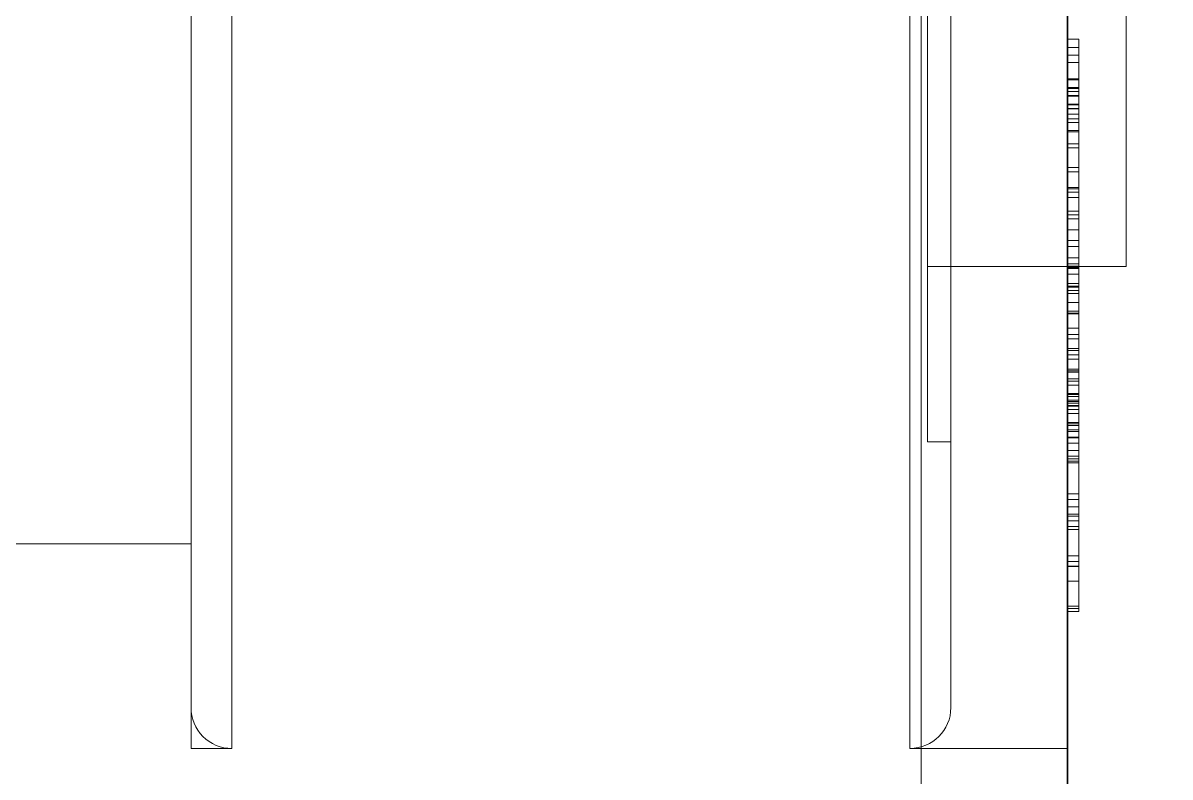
# Model space of a CAD drawing. Header units: millimetres. Extents: x -50460 to 50460, y -35640 to 35640.
# Drawn here: x -33277.12 to -33257.49, y 21252.95 to 21265.86 of the extents above; entities that cross this region are included whole.
import ezdxf

# ---------------------------------------------------------------- set-up
doc = ezdxf.new("R2010")
doc.units = ezdxf.units.MM
doc.set_wipeout_variables(frame=1)
for name, color, linetype, lineweight in [('尺寸线层', 4, 'Continuous', 18), ('粗实线层', 7, 'Continuous', 15), ('粗实线层_1', 7, 'Continuous', 15)]:
    doc.layers.add(name, color=color, linetype=linetype, lineweight=lineweight)

# ---------------------------------------------------------------- blocks, each defined once
blk = doc.blocks.new('*X939')
at = {"layer": '粗实线层'}
for p, q in [((-16, -62.5), (-16, -42.5)), ((-16, -66), (-16, -42.5)), ((-15.3, -42.5), (-15.3, -66)), ((-3.7, -66), (-3.7, -42.5)), ((-3.51, -42.5), (-3.51, -85)), ((-3.51, -85), (-3.51, -42.5)), ((-3.4, -60.75), (-3.4, -42.5)), ((-3, -42.5), (-3, -65.3)), ((-1.01, -42.5), (-1.01, -82.5)), ((0, -57.75), (0, -42.5)), ((-1, -53.858), (-1, -53.309)), ((-0.81, -53.858), (-1.01, -53.858)), ((-1, -63.653), (-1, -53.858)), ((-0.81, -54.004), (-0.81, -53.858)), ((-0.81, -54.004), (-1.01, -54.004)), ((-0.81, -54.133), (-1.01, -54.133)), ((-0.81, -54.133), (-0.81, -54.004)), ((-0.81, -54.258), (-0.81, -54.133)), ((-0.81, -54.258), (-1.01, -54.258)), ((-0.81, -54.264), (-0.81, -54.258)), ((-0.81, -54.271), (-0.81, -54.264)), ((-0.81, -54.278), (-0.81, -54.271)), ((-0.81, -54.285), (-0.81, -54.278)), ((-0.81, -54.294), (-0.81, -54.285)), ((-0.81, -54.302), (-0.81, -54.294)), ((-0.81, -54.312), (-0.81, -54.302)), ((-0.81, -54.322), (-0.81, -54.312)), ((-0.81, -54.333), (-0.81, -54.322)), ((-0.81, -54.344), (-0.81, -54.333)), ((-0.81, -54.355), (-0.81, -54.344)), ((-0.81, -54.367), (-0.81, -54.355)), ((-0.81, -54.541), (-1.01, -54.541)), ((-1.01, -54.541), (-1.01, -54.554)), ((-0.81, -54.554), (-1.01, -54.554)), ((-1.01, -54.554), (-1.01, -54.556)), ((-1.01, -54.556), (-1.01, -54.559)), ((-0.81, -54.38), (-0.81, -54.367)), ((-0.81, -54.393), (-0.81, -54.38)), ((-0.81, -54.406), (-0.81, -54.393)), ((-0.81, -54.42), (-0.81, -54.406)), ((-0.81, -54.434), (-0.81, -54.42)), ((-0.81, -54.448), (-0.81, -54.434)), ((-0.81, -54.462), (-0.81, -54.448)), ((-0.81, -54.477), (-0.81, -54.462)), ((-0.81, -54.492), (-0.81, -54.477)), ((-0.81, -54.507), (-0.81, -54.492)), ((-0.81, -54.522), (-0.81, -54.507)), ((-0.81, -54.537), (-0.81, -54.522)), ((-0.81, -54.553), (-0.81, -54.537)), ((-0.81, -54.568), (-0.81, -54.553)), ((-1.01, -54.559), (-1.01, -54.561)), ((-1.01, -54.561), (-1.01, -54.564)), ((-1.01, -54.564), (-1.01, -54.567)), ((-1.01, -54.567), (-1.01, -54.571)), ((-1.01, -54.571), (-1.01, -54.574)), ((-1.01, -54.574), (-1.01, -54.578)), ((-1.01, -54.578), (-1.01, -54.582)), ((-1.01, -54.582), (-1.01, -54.587)), ((-1.01, -54.587), (-1.01, -54.592)), ((-1.01, -54.592), (-1.01, -54.597)), ((-1.01, -54.597), (-1.01, -54.602)), ((-1.01, -54.602), (-1.01, -54.608)), ((-1.01, -54.608), (-1.01, -54.614)), ((-1.01, -54.614), (-1.01, -54.62)), ((-1.01, -54.62), (-1.01, -54.626)), ((-1.01, -54.626), (-1.01, -54.632)), ((-1.01, -54.632), (-1.01, -54.638)), ((-1.01, -54.638), (-1.01, -54.644)), ((-1.01, -54.644), (-1.01, -54.65)), ((-1.01, -54.65), (-1.01, -54.656)), ((-1.01, -54.656), (-1.01, -54.662)), ((-1.01, -54.662), (-1.01, -54.668)), ((-1.01, -54.668), (-1.01, -54.674)), ((-1.01, -54.674), (-1.01, -54.68)), ((-1.01, -54.68), (-1.01, -54.686)), ((-0.81, -54.686), (-1.01, -54.686)), ((-1.01, -54.686), (-1.01, -54.987)), ((-0.81, -54.698), (-1.01, -54.698)), ((-0.81, -54.705), (-1.01, -54.705)), ((-0.81, -54.584), (-0.81, -54.568)), ((-0.81, -54.599), (-0.81, -54.584)), ((-0.81, -54.615), (-0.81, -54.599)), ((-0.81, -54.63), (-0.81, -54.615)), ((-0.81, -54.645), (-0.81, -54.63)), ((-0.81, -54.66), (-0.81, -54.645)), ((-0.81, -54.675), (-0.81, -54.66)), ((-0.81, -54.69), (-0.81, -54.675)), ((-0.81, -54.705), (-0.81, -54.69)), ((-0.81, -55.223), (-0.81, -54.705)), ((-0.81, -54.758), (-1.01, -54.758)), ((-0.81, -54.822), (-1.01, -54.822)), ((-0.81, -54.838), (-1.01, -54.838)), ((-0.81, -54.758), (-0.81, -54.758)), ((-0.81, -54.822), (-0.81, -54.822)), ((-0.81, -54.971), (-1.01, -54.971)), ((-0.81, -54.987), (-1.01, -54.987)), ((-1.01, -54.987), (-1.01, -54.991)), ((-1.01, -54.991), (-1.01, -54.996)), ((-1.01, -54.996), (-1.01, -55.001)), ((-1.01, -55.001), (-1.01, -55.005)), ((-1.01, -55.005), (-1.01, -55.01)), ((-1.01, -55.01), (-1.01, -55.014)), ((-1.01, -55.014), (-1.01, -55.018)), ((-1.01, -55.018), (-1.01, -55.022)), ((-1.01, -55.022), (-1.01, -55.026)), ((-1.01, -55.026), (-1.01, -55.029)), ((-1.01, -55.029), (-1.01, -55.032)), ((-1.01, -55.032), (-1.01, -55.036)), ((-1.01, -55.036), (-1.01, -55.038)), ((-1.01, -55.038), (-1.01, -55.041)), ((-1.01, -55.041), (-1.01, -55.043)), ((-1.01, -55.043), (-1.01, -55.046)), ((-1.01, -55.046), (-1.01, -55.048)), ((-0.81, -55.048), (-1.01, -55.048)), ((-1.01, -55.048), (-1.01, -55.05)), ((-1.01, -55.05), (-1.01, -55.051)), ((-1.01, -55.051), (-1.01, -55.053)), ((-1.01, -55.053), (-1.01, -55.054)), ((-1.01, -55.054), (-1.01, -55.054)), ((-1.01, -55.054), (-1.01, -55.055)), ((-1.01, -55.055), (-1.01, -55.055)), ((-0.993, -55.055), (-1.01, -55.055)), ((-0.81, -55.144), (-1.01, -55.144)), ((-0.977, -55.055), (-0.993, -55.055)), ((-0.96, -55.055), (-0.977, -55.055)), ((-0.943, -55.055), (-0.96, -55.055)), ((-0.927, -55.055), (-0.943, -55.055)), ((-0.91, -55.055), (-0.927, -55.055)), ((-0.893, -55.055), (-0.91, -55.055)), ((-0.877, -55.055), (-0.893, -55.055)), ((-0.86, -55.055), (-0.877, -55.055)), ((-0.843, -55.055), (-0.86, -55.055)), ((-0.827, -55.055), (-0.843, -55.055)), ((-0.81, -55.055), (-0.827, -55.055)), ((-0.81, -54.971), (-0.81, -54.971)), ((-0.81, -55.048), (-0.81, -55.048)), ((-0.81, -55.223), (-1.01, -55.223)), ((-0.81, -55.285), (-1.01, -55.285)), ((-0.81, -55.237), (-0.81, -55.223)), ((-0.81, -55.252), (-0.81, -55.237)), ((-0.81, -55.266), (-0.81, -55.252)), ((-0.81, -55.28), (-0.81, -55.266)), ((-0.81, -55.294), (-0.81, -55.28)), ((-0.81, -55.285), (-0.81, -55.285)), ((-0.81, -56.055), (-0.81, -55.285)), ((-0.81, -55.307), (-0.81, -55.294)), ((-0.81, -55.319), (-0.81, -55.307)), ((-0.81, -55.331), (-0.81, -55.319)), ((-0.81, -55.343), (-0.81, -55.331)), ((-0.81, -55.421), (-1.01, -55.421)), ((-0.993, -55.445), (-1.01, -55.445)), ((-0.977, -55.445), (-0.993, -55.445)), ((-0.96, -55.445), (-0.977, -55.445)), ((-0.943, -55.445), (-0.96, -55.445)), ((-0.927, -55.445), (-0.943, -55.445)), ((-0.91, -55.445), (-0.927, -55.445)), ((-0.893, -55.445), (-0.91, -55.445)), ((-0.877, -55.445), (-0.893, -55.445)), ((-0.86, -55.445), (-0.877, -55.445)), ((-0.843, -55.445), (-0.86, -55.445)), ((-0.827, -55.445), (-0.843, -55.445)), ((-0.81, -55.445), (-0.827, -55.445)), ((-0.81, -55.354), (-0.81, -55.343)), ((-0.81, -55.364), (-0.81, -55.354)), ((-0.81, -55.374), (-0.81, -55.364)), ((-0.81, -55.383), (-0.81, -55.374)), ((-0.81, -55.392), (-0.81, -55.383)), ((-0.81, -55.4), (-0.81, -55.392)), ((-0.81, -55.407), (-0.81, -55.4)), ((-0.81, -55.414), (-0.81, -55.407)), ((-0.81, -55.42), (-0.81, -55.414)), ((-0.81, -55.426), (-0.81, -55.42)), ((-0.81, -55.431), (-0.81, -55.426)), ((-0.81, -55.435), (-0.81, -55.431)), ((-0.81, -55.438), (-0.81, -55.435)), ((-0.81, -55.441), (-0.81, -55.438)), ((-0.81, -55.443), (-0.81, -55.441)), ((-0.81, -55.444), (-0.81, -55.443)), ((-0.81, -55.445), (-0.81, -55.444)), ((-0.81, -55.652), (-1.01, -55.652)), ((-0.81, -55.718), (-1.01, -55.718)), ((-0.81, -55.718), (-0.81, -55.718)), ((-0.81, -56.4), (-0.81, -55.718)), ((-0.81, -56.055), (-1.01, -56.055)), ((-0.81, -56.422), (-0.81, -56.055)), ((-0.81, -56.134), (-1.01, -56.134)), ((-0.81, -56.4), (-1.01, -56.4)), ((-0.81, -56.422), (-1.01, -56.422)), ((-0.81, -56.478), (-1.01, -56.478)), ((-0.81, -56.4), (-0.81, -56.4)), ((-0.81, -56.807), (-0.81, -56.4)), ((-0.81, -56.572), (-1.01, -56.572)), ((-0.81, -56.572), (-0.81, -56.572)), ((-0.81, -57.409), (-0.81, -56.572)), ((-0.81, -56.807), (-1.01, -56.807)), ((-0.993, -56.867), (-1.01, -56.867)), ((-0.977, -56.867), (-0.993, -56.867)), ((-0.96, -56.867), (-0.977, -56.867)), ((-0.943, -56.867), (-0.96, -56.867)), ((-0.927, -56.867), (-0.943, -56.867)), ((-0.91, -56.867), (-0.927, -56.867)), ((-0.893, -56.867), (-0.91, -56.867)), ((-0.877, -56.867), (-0.893, -56.867)), ((-0.86, -56.867), (-0.877, -56.867)), ((-0.843, -56.867), (-0.86, -56.867)), ((-0.827, -56.867), (-0.843, -56.867)), ((-0.81, -56.867), (-0.827, -56.867)), ((-0.81, -56.812), (-0.81, -56.807)), ((-0.81, -56.817), (-0.81, -56.812)), ((-0.81, -56.821), (-0.81, -56.817)), ((-0.81, -56.826), (-0.81, -56.821)), ((-0.81, -56.83), (-0.81, -56.826)), ((-0.81, -56.835), (-0.81, -56.83)), ((-0.81, -56.839), (-0.81, -56.835)), ((-0.81, -56.844), (-0.81, -56.839)), ((-0.81, -56.848), (-0.81, -56.844)), ((-0.81, -56.853), (-0.81, -56.848)), ((-0.81, -56.857), (-0.81, -56.853)), ((-0.81, -56.861), (-0.81, -56.857)), ((-0.81, -56.864), (-0.81, -56.861)), ((-0.81, -56.867), (-0.81, -56.864)), ((-0.81, -56.934), (-1.01, -56.934)), ((-0.81, -57.124), (-1.01, -57.124)), ((-0.81, -57.124), (-0.81, -57.124)), ((-0.81, -57.308), (-0.81, -57.124)), ((-0.81, -57.308), (-1.01, -57.308)), ((-0.81, -57.409), (-1.01, -57.409)), ((-0.81, -57.308), (-0.81, -57.308)), ((-0.81, -57.605), (-0.81, -57.308)), ((-0.81, -57.77), (-0.81, -57.409)), ((-0.81, -57.605), (-1.01, -57.605)), ((-0.81, -57.605), (-0.81, -57.605)), ((-0.81, -57.784), (-0.81, -57.605)), ((-3.4, -57.75), (-0.81, -57.75)), ((-0.81, -57.708), (-1.01, -57.708)), ((-0.81, -57.748), (-1.01, -57.748)), ((-0.81, -57.77), (-1.01, -57.77)), ((-0.81, -57.784), (-1.01, -57.784)), ((-0.81, -57.884), (-1.01, -57.884)), ((-0.81, -57.748), (-0.81, -57.748)), ((-0.81, -57.75), (0, -57.75)), ((-0.81, -58.368), (-0.81, -57.784)), ((-0.81, -57.884), (-0.81, -57.884)), ((-0.81, -58.045), (-1.01, -58.045)), ((-0.81, -58.09), (-1.01, -58.09)), ((-0.993, -58.105), (-1.01, -58.105)), ((-0.81, -58.164), (-1.01, -58.164)), ((-0.81, -58.214), (-1.01, -58.214)), ((-0.977, -58.105), (-0.993, -58.105)), ((-0.96, -58.105), (-0.977, -58.105)), ((-0.943, -58.105), (-0.96, -58.105)), ((-0.927, -58.105), (-0.943, -58.105)), ((-0.91, -58.105), (-0.927, -58.105)), ((-0.893, -58.105), (-0.91, -58.105)), ((-0.877, -58.105), (-0.893, -58.105)), ((-0.86, -58.105), (-0.877, -58.105)), ((-0.843, -58.105), (-0.86, -58.105)), ((-0.827, -58.105), (-0.843, -58.105)), ((-0.81, -58.105), (-0.827, -58.105)), ((-0.81, -58.09), (-0.81, -58.09)), ((-0.81, -58.214), (-0.81, -58.214)), ((-0.81, -58.914), (-0.81, -58.214)), ((-0.81, -58.368), (-1.01, -58.368)), ((-0.81, -58.381), (-0.81, -58.368)), ((-0.81, -58.395), (-0.81, -58.381)), ((-0.81, -58.408), (-0.81, -58.395)), ((-0.81, -58.42), (-0.81, -58.408)), ((-0.81, -58.433), (-0.81, -58.42)), ((-0.81, -58.444), (-0.81, -58.433)), ((-0.81, -58.456), (-0.81, -58.444)), ((-0.81, -58.466), (-0.81, -58.456)), ((-0.81, -58.476), (-0.81, -58.466)), ((-0.81, -58.486), (-0.81, -58.476)), ((-0.81, -58.513), (-1.01, -58.513)), ((-0.993, -58.551), (-1.01, -58.551)), ((-0.81, -58.561), (-1.01, -58.561)), ((-0.977, -58.551), (-0.993, -58.551)), ((-0.96, -58.551), (-0.977, -58.551)), ((-0.943, -58.551), (-0.96, -58.551)), ((-0.927, -58.551), (-0.943, -58.551)), ((-0.91, -58.551), (-0.927, -58.551)), ((-0.893, -58.551), (-0.91, -58.551)), ((-0.877, -58.551), (-0.893, -58.551)), ((-0.86, -58.551), (-0.877, -58.551)), ((-0.843, -58.551), (-0.86, -58.551)), ((-0.827, -58.551), (-0.843, -58.551)), ((-0.81, -58.551), (-0.827, -58.551)), ((-0.81, -58.495), (-0.81, -58.486)), ((-0.81, -58.503), (-0.81, -58.495)), ((-0.81, -58.51), (-0.81, -58.503)), ((-0.81, -58.517), (-0.81, -58.51)), ((-0.81, -58.523), (-0.81, -58.517)), ((-0.81, -58.529), (-0.81, -58.523)), ((-0.81, -58.534), (-0.81, -58.529)), ((-0.81, -58.538), (-0.81, -58.534)), ((-0.81, -58.542), (-0.81, -58.538)), ((-0.81, -58.545), (-0.81, -58.542)), ((-0.81, -58.548), (-0.81, -58.545)), ((-0.81, -58.55), (-0.81, -58.548)), ((-0.81, -58.551), (-0.81, -58.55)), ((-0.81, -58.551), (-0.81, -58.551)), ((-0.81, -58.809), (-1.01, -58.809)), ((-0.81, -58.809), (-0.81, -58.809)), ((-0.81, -59.782), (-0.81, -58.809)), ((-0.81, -58.914), (-1.01, -58.914)), ((-0.81, -58.992), (-1.01, -58.992)), ((-0.81, -59.262), (-0.81, -58.914)), ((-0.81, -59.187), (-0.81, -58.992)), ((-0.81, -59.156), (-1.01, -59.156)), ((-0.81, -59.187), (-1.01, -59.187)), ((-0.81, -59.262), (-1.01, -59.262)), ((-0.81, -59.535), (-0.81, -59.187)), ((-0.81, -59.262), (-0.81, -59.262)), ((-0.81, -59.34), (-1.01, -59.34)), ((-0.993, -59.509), (-1.01, -59.509)), ((-0.81, -59.535), (-1.01, -59.535)), ((-0.81, -59.56), (-1.01, -59.56)), ((-0.977, -59.509), (-0.993, -59.509)), ((-0.96, -59.509), (-0.977, -59.509)), ((-0.943, -59.509), (-0.96, -59.509)), ((-0.927, -59.509), (-0.943, -59.509)), ((-0.91, -59.509), (-0.927, -59.509)), ((-0.893, -59.509), (-0.91, -59.509)), ((-0.877, -59.509), (-0.893, -59.509)), ((-0.86, -59.509), (-0.877, -59.509)), ((-0.843, -59.509), (-0.86, -59.509)), ((-0.827, -59.509), (-0.843, -59.509)), ((-0.81, -59.509), (-0.827, -59.509)), ((-0.81, -59.538), (-0.81, -59.535)), ((-0.81, -59.542), (-0.81, -59.538)), ((-0.81, -59.547), (-0.81, -59.542)), ((-0.81, -59.551), (-0.81, -59.547)), ((-0.81, -59.556), (-0.81, -59.551)), ((-0.81, -59.56), (-0.81, -59.556)), ((-0.81, -59.56), (-0.81, -59.56)), ((-0.81, -59.712), (-0.81, -59.56)), ((-0.81, -59.674), (-1.01, -59.674)), ((-0.81, -59.712), (-1.01, -59.712)), ((-0.81, -59.782), (-1.01, -59.782)), ((-0.81, -59.712), (-0.81, -59.712)), ((-0.81, -59.722), (-0.81, -59.712)), ((-0.81, -59.732), (-0.81, -59.722)), ((-0.81, -59.743), (-0.81, -59.732)), ((-0.81, -59.753), (-0.81, -59.743)), ((-0.81, -59.765), (-0.81, -59.753)), ((-0.81, -59.777), (-0.81, -59.765)), ((-0.81, -59.789), (-0.81, -59.777)), ((-0.81, -60.129), (-0.81, -59.782)), ((-0.81, -59.802), (-0.81, -59.789)), ((-0.81, -59.815), (-0.81, -59.802)), ((-0.81, -59.829), (-0.81, -59.815)), ((-0.81, -59.843), (-0.81, -59.829)), ((-0.81, -59.857), (-0.81, -59.843)), ((-1.01, -59.924), (-1.01, -59.925)), ((-0.993, -59.924), (-1.01, -59.924)), ((-1.01, -59.925), (-1.01, -59.927)), ((-1.01, -59.927), (-1.01, -59.93)), ((-1.01, -59.93), (-1.01, -59.934)), ((-1.01, -59.934), (-1.01, -59.939)), ((-1.01, -59.939), (-1.01, -59.944)), ((-0.81, -59.944), (-1.01, -59.944)), ((-1.01, -59.944), (-1.01, -60.064)), ((-0.81, -59.975), (-1.01, -59.975)), ((-0.993, -60.04), (-1.01, -60.04)), ((-0.977, -59.924), (-0.993, -59.924)), ((-0.977, -60.04), (-0.993, -60.04)), ((-0.96, -59.924), (-0.977, -59.924)), ((-0.96, -60.04), (-0.977, -60.04)), ((-0.943, -59.924), (-0.96, -59.924)), ((-0.943, -60.04), (-0.96, -60.04)), ((-0.927, -59.924), (-0.943, -59.924)), ((-0.927, -60.04), (-0.943, -60.04)), ((-0.91, -59.924), (-0.927, -59.924)), ((-0.91, -60.04), (-0.927, -60.04)), ((-0.893, -59.924), (-0.91, -59.924)), ((-0.893, -60.04), (-0.91, -60.04)), ((-0.877, -59.924), (-0.893, -59.924)), ((-0.877, -60.04), (-0.893, -60.04)), ((-0.86, -59.924), (-0.877, -59.924)), ((-0.86, -60.04), (-0.877, -60.04)), ((-0.843, -59.924), (-0.86, -59.924)), ((-0.843, -60.04), (-0.86, -60.04)), ((-0.827, -59.924), (-0.843, -59.924)), ((-0.827, -60.04), (-0.843, -60.04)), ((-0.81, -59.924), (-0.827, -59.924)), ((-0.81, -60.04), (-0.827, -60.04)), ((-0.81, -59.872), (-0.81, -59.857)), ((-0.81, -59.887), (-0.81, -59.872)), ((-0.81, -59.902), (-0.81, -59.887)), ((-0.81, -59.918), (-0.81, -59.902)), ((-0.81, -59.935), (-0.81, -59.918)), ((-0.81, -59.952), (-0.81, -59.935)), ((-0.81, -59.969), (-0.81, -59.952)), ((-0.81, -59.987), (-0.81, -59.969)), ((-0.81, -59.975), (-0.81, -59.975)), ((-0.81, -60.004), (-0.81, -59.987)), ((-0.81, -60.022), (-0.81, -60.004)), ((-0.81, -60.04), (-0.81, -60.022)), ((-0.81, -60.041), (-0.81, -60.04)), ((-0.81, -60.044), (-0.81, -60.041)), ((-0.81, -60.048), (-0.81, -60.044)), ((-0.81, -60.053), (-0.81, -60.048)), ((-0.81, -60.064), (-1.01, -60.064)), ((-1.01, -60.064), (-1.01, -60.067)), ((-1.01, -60.067), (-1.01, -60.071)), ((-1.01, -60.071), (-1.01, -60.074)), ((-1.01, -60.074), (-1.01, -60.078)), ((-1.01, -60.078), (-1.01, -60.082)), ((-1.01, -60.082), (-1.01, -60.086)), ((-1.01, -60.086), (-1.01, -60.091)), ((-1.01, -60.091), (-1.01, -60.095)), ((-0.81, -60.093), (-1.01, -60.093)), ((-1.01, -60.095), (-1.01, -60.1)), ((-1.01, -60.1), (-1.01, -60.105)), ((-1.01, -60.105), (-1.01, -60.111)), ((-1.01, -60.111), (-1.01, -60.116)), ((-1.01, -60.116), (-1.01, -60.122)), ((-1.01, -60.122), (-1.01, -60.128)), ((-1.01, -60.128), (-1.01, -60.134)), ((-0.81, -60.129), (-1.01, -60.129)), ((-1.01, -60.134), (-1.01, -60.14)), ((-0.81, -60.139), (-1.01, -60.139)), ((-1.01, -60.14), (-1.01, -60.146)), ((-1.01, -60.146), (-1.01, -60.151)), ((-1.01, -60.151), (-1.01, -60.157)), ((-1.01, -60.157), (-1.01, -60.163)), ((-1.01, -60.163), (-1.01, -60.169)), ((-1.01, -60.169), (-1.01, -60.174)), ((-1.01, -60.174), (-1.01, -60.18)), ((-1.01, -60.18), (-1.01, -60.185)), ((-1.01, -60.185), (-1.01, -60.19)), ((-1.01, -60.19), (-1.01, -60.196)), ((-1.01, -60.196), (-1.01, -60.201)), ((-0.81, -60.201), (-1.01, -60.201)), ((-1.01, -60.201), (-1.01, -60.423)), ((-0.81, -60.059), (-0.81, -60.053)), ((-0.81, -60.066), (-0.81, -60.059)), ((-0.81, -60.073), (-0.81, -60.066)), ((-0.81, -60.081), (-0.81, -60.073)), ((-0.81, -60.09), (-0.81, -60.081)), ((-0.81, -60.099), (-0.81, -60.09)), ((-0.81, -60.108), (-0.81, -60.099)), ((-0.81, -60.118), (-0.81, -60.108)), ((-0.81, -60.129), (-0.81, -60.118)), ((-0.81, -60.139), (-0.81, -60.129)), ((-0.81, -60.267), (-0.81, -60.139)), ((-0.81, -60.267), (-1.01, -60.267)), ((-1.01, -60.423), (-1.01, -60.423)), ((-1.01, -60.423), (-1.01, -60.424)), ((-0.993, -60.423), (-1.01, -60.423)), ((-1.01, -60.424), (-1.01, -60.425)), ((-1.01, -60.425), (-1.01, -60.427)), ((-1.01, -60.427), (-1.01, -60.429)), ((-1.01, -60.429), (-1.01, -60.431)), ((-1.01, -60.431), (-1.01, -60.434)), ((-1.01, -60.434), (-1.01, -60.437)), ((-1.01, -60.437), (-1.01, -60.44)), ((-1.01, -60.44), (-1.01, -60.443)), ((-0.81, -60.443), (-1.01, -60.443)), ((-1.01, -60.443), (-1.01, -60.548)), ((-0.81, -60.445), (-1.01, -60.445)), ((-0.977, -60.423), (-0.993, -60.423)), ((-0.96, -60.423), (-0.977, -60.423)), ((-0.943, -60.423), (-0.96, -60.423)), ((-0.927, -60.423), (-0.943, -60.423)), ((-0.91, -60.423), (-0.927, -60.423)), ((-0.893, -60.423), (-0.91, -60.423)), ((-0.877, -60.423), (-0.893, -60.423)), ((-0.86, -60.423), (-0.877, -60.423)), ((-0.843, -60.423), (-0.86, -60.423)), ((-0.827, -60.423), (-0.843, -60.423)), ((-0.81, -60.423), (-0.827, -60.423)), ((-0.81, -60.279), (-0.81, -60.267)), ((-0.81, -60.292), (-0.81, -60.279)), ((-0.81, -60.306), (-0.81, -60.292)), ((-0.81, -60.322), (-0.81, -60.306)), ((-0.81, -60.338), (-0.81, -60.322)), ((-0.81, -60.355), (-0.81, -60.338)), ((-0.81, -60.372), (-0.81, -60.355)), ((-0.81, -60.391), (-0.81, -60.372)), ((-0.81, -60.41), (-0.81, -60.391)), ((-0.81, -60.429), (-0.81, -60.41)), ((-0.81, -60.449), (-0.81, -60.429)), ((-0.81, -60.445), (-0.81, -60.445)), ((-0.81, -60.474), (-1.01, -60.474)), ((-0.81, -60.548), (-1.01, -60.548)), ((-1.01, -60.548), (-1.01, -60.564)), ((-1.01, -60.564), (-1.01, -60.584)), ((-0.81, -60.575), (-1.01, -60.575)), ((-1.01, -60.584), (-1.01, -60.609)), ((-1.01, -60.609), (-1.01, -60.635)), ((-1.01, -60.635), (-1.01, -60.661)), ((-0.81, -60.47), (-0.81, -60.449)), ((-0.81, -60.49), (-0.81, -60.47)), ((-0.81, -60.474), (-0.81, -60.474)), ((-0.81, -60.511), (-0.81, -60.49)), ((-0.81, -60.532), (-0.81, -60.511)), ((-0.81, -60.553), (-0.81, -60.532)), ((-0.81, -60.574), (-0.81, -60.553)), ((-0.81, -60.595), (-0.81, -60.574)), ((-0.81, -60.616), (-0.81, -60.595)), ((-0.81, -60.637), (-0.81, -60.616)), ((-0.81, -60.658), (-0.81, -60.637)), ((-3.4, -60.75), (-3, -60.75)), ((-1.01, -60.661), (-1.01, -60.685)), ((-0.81, -60.671), (-1.01, -60.671)), ((-1.01, -60.685), (-1.01, -61.113)), ((-0.81, -60.685), (-1.01, -60.685)), ((-0.81, -60.776), (-1.01, -60.776)), ((-0.81, -60.679), (-0.81, -60.658)), ((-0.81, -60.699), (-0.81, -60.679)), ((-0.81, -60.719), (-0.81, -60.699)), ((-0.81, -60.739), (-0.81, -60.719)), ((-0.81, -60.758), (-0.81, -60.739)), ((-0.81, -60.776), (-0.81, -60.758)), ((-0.81, -61.643), (-0.81, -60.776)), ((-0.81, -60.902), (-1.01, -60.902)), ((-0.993, -60.996), (-1.01, -60.996)), ((-0.977, -60.996), (-0.993, -60.996)), ((-0.96, -60.996), (-0.977, -60.996)), ((-0.943, -60.996), (-0.96, -60.996)), ((-0.927, -60.996), (-0.943, -60.996)), ((-0.91, -60.996), (-0.927, -60.996)), ((-0.893, -60.996), (-0.91, -60.996)), ((-0.877, -60.996), (-0.893, -60.996)), ((-0.86, -60.996), (-0.877, -60.996)), ((-0.843, -60.996), (-0.86, -60.996)), ((-0.827, -60.996), (-0.843, -60.996)), ((-0.81, -60.996), (-0.827, -60.996)), ((-0.81, -60.902), (-0.81, -60.902)), ((-0.81, -60.997), (-0.81, -60.996)), ((-0.81, -60.999), (-0.81, -60.997)), ((-0.81, -61.001), (-0.81, -60.999)), ((-0.81, -61.004), (-0.81, -61.001)), ((-0.81, -61.008), (-0.81, -61.004)), ((-0.81, -61.013), (-0.81, -61.008)), ((-0.81, -61.018), (-0.81, -61.013)), ((-0.81, -61.024), (-0.81, -61.018)), ((-0.81, -61.03), (-0.81, -61.024)), ((-0.81, -61.036), (-0.81, -61.03)), ((-0.81, -61.043), (-1.01, -61.043)), ((-0.81, -61.084), (-1.01, -61.084)), ((-0.81, -61.113), (-1.01, -61.113)), ((-0.81, -61.043), (-0.81, -61.036)), ((-0.81, -61.043), (-0.81, -61.043)), ((-0.81, -61.989), (-0.81, -61.043)), ((-0.81, -61.643), (-1.01, -61.643)), ((-0.993, -61.739), (-1.01, -61.739)), ((-0.81, -61.74), (-1.01, -61.74)), ((-0.977, -61.739), (-0.993, -61.739)), ((-0.96, -61.739), (-0.977, -61.739)), ((-0.943, -61.739), (-0.96, -61.739)), ((-0.927, -61.739), (-0.943, -61.739)), ((-0.91, -61.739), (-0.927, -61.739)), ((-0.893, -61.739), (-0.91, -61.739)), ((-0.877, -61.739), (-0.893, -61.739)), ((-0.86, -61.739), (-0.877, -61.739)), ((-0.843, -61.739), (-0.86, -61.739)), ((-0.827, -61.739), (-0.843, -61.739)), ((-0.81, -61.739), (-0.827, -61.739)), ((-0.81, -61.74), (-0.81, -61.74)), ((-0.81, -61.863), (-1.01, -61.863)), ((-0.81, -61.989), (-1.01, -61.989)), ((-0.81, -61.996), (-0.81, -61.989)), ((-0.81, -62.003), (-0.81, -61.996)), ((-0.81, -62.01), (-0.81, -62.003)), ((-0.81, -62.018), (-0.81, -62.01)), ((-0.993, -62.024), (-1.01, -62.024)), ((-0.81, -62.106), (-1.01, -62.106)), ((-0.81, -62.203), (-1.01, -62.203)), ((-0.977, -62.024), (-0.993, -62.024)), ((-0.96, -62.024), (-0.977, -62.024)), ((-0.943, -62.024), (-0.96, -62.024)), ((-0.927, -62.024), (-0.943, -62.024)), ((-0.91, -62.024), (-0.927, -62.024)), ((-0.893, -62.024), (-0.91, -62.024)), ((-0.877, -62.024), (-0.893, -62.024)), ((-0.86, -62.024), (-0.877, -62.024)), ((-0.843, -62.024), (-0.86, -62.024)), ((-0.827, -62.024), (-0.843, -62.024)), ((-0.81, -62.024), (-0.827, -62.024)), ((-0.81, -62.026), (-0.81, -62.018)), ((-0.81, -62.026), (-0.81, -62.024)), ((-0.81, -62.024), (-0.81, -62.024)), ((-0.81, -62.028), (-0.81, -62.026)), ((-0.81, -62.034), (-0.81, -62.026)), ((-0.81, -62.032), (-0.81, -62.028)), ((-0.81, -62.036), (-0.81, -62.032)), ((-0.81, -62.043), (-0.81, -62.034)), ((-0.81, -62.042), (-0.81, -62.036)), ((-0.81, -62.048), (-0.81, -62.042)), ((-0.81, -62.052), (-0.81, -62.043)), ((-0.81, -62.056), (-0.81, -62.048)), ((-0.81, -62.062), (-0.81, -62.052)), ((-0.81, -62.064), (-0.81, -62.056)), ((-0.81, -62.072), (-0.81, -62.062)), ((-0.81, -62.073), (-0.81, -62.064)), ((-0.81, -62.082), (-0.81, -62.072)), ((-0.81, -62.083), (-0.81, -62.073)), ((-0.81, -62.093), (-0.81, -62.082)), ((-0.81, -62.094), (-0.81, -62.083)), ((-0.81, -62.104), (-0.81, -62.093)), ((-0.81, -62.106), (-0.81, -62.094)), ((-0.81, -62.115), (-0.81, -62.104)), ((-0.81, -62.106), (-0.81, -62.106)), ((-0.81, -62.119), (-0.81, -62.106)), ((-0.81, -62.126), (-0.81, -62.115)), ((-0.81, -62.133), (-0.81, -62.119)), ((-0.81, -62.137), (-0.81, -62.126)), ((-0.81, -62.147), (-0.81, -62.133)), ((-0.81, -62.149), (-0.81, -62.137)), ((-0.81, -62.163), (-0.81, -62.147)), ((-0.81, -62.16), (-0.81, -62.149)), ((-0.81, -62.171), (-0.81, -62.16)), ((-0.81, -62.179), (-0.81, -62.163)), ((-0.81, -62.181), (-0.81, -62.171)), ((-0.81, -62.196), (-0.81, -62.179)), ((-0.81, -62.192), (-0.81, -62.181)), ((-0.81, -62.202), (-0.81, -62.192)), ((-0.81, -62.214), (-0.81, -62.196)), ((-0.81, -62.212), (-0.81, -62.202)), ((-0.81, -62.25), (-1.01, -62.25)), ((-0.81, -62.222), (-0.81, -62.212)), ((-0.81, -62.232), (-0.81, -62.214)), ((-0.81, -62.232), (-0.81, -62.222)), ((-0.81, -62.251), (-0.81, -62.232)), ((-0.81, -62.241), (-0.81, -62.232)), ((-0.81, -62.25), (-0.81, -62.241)), ((-0.81, -63.567), (-0.81, -62.25)), ((-0.81, -62.271), (-0.81, -62.251)), ((-0.81, -62.291), (-0.81, -62.271)), ((-0.81, -62.311), (-0.81, -62.291)), ((-0.81, -62.332), (-0.81, -62.311)), ((-0.81, -62.353), (-0.81, -62.332)), ((-0.81, -62.375), (-0.81, -62.353)), ((-0.81, -62.396), (-0.81, -62.375)), ((-0.81, -62.418), (-0.81, -62.396)), ((-61, -62.5), (-16, -62.5)), ((-0.81, -62.439), (-0.81, -62.418)), ((-0.81, -62.461), (-0.81, -62.439)), ((-0.81, -62.483), (-0.81, -62.461)), ((-0.81, -62.505), (-0.81, -62.483)), ((-0.81, -62.526), (-0.81, -62.505)), ((-0.81, -62.548), (-0.81, -62.526)), ((-0.81, -62.569), (-0.81, -62.548)), ((-0.81, -62.59), (-0.81, -62.569)), ((-0.81, -62.61), (-0.81, -62.59)), ((-0.81, -62.705), (-1.01, -62.705)), ((-0.81, -62.63), (-0.81, -62.61)), ((-0.81, -62.65), (-0.81, -62.63)), ((-0.81, -62.669), (-0.81, -62.65)), ((-0.81, -62.687), (-0.81, -62.669)), ((-0.81, -62.705), (-0.81, -62.687)), ((-0.81, -62.705), (-0.81, -62.705)), ((-0.81, -62.721), (-0.81, -62.705)), ((-0.81, -62.737), (-0.81, -62.721)), ((-0.81, -62.753), (-0.81, -62.737)), ((-0.81, -62.767), (-0.81, -62.753)), ((-0.81, -62.781), (-0.81, -62.767)), ((-0.81, -62.794), (-0.81, -62.781)), ((-0.81, -62.806), (-0.81, -62.794)), ((-0.81, -62.801), (-1.01, -62.801)), ((-0.81, -62.88), (-1.01, -62.88)), ((-0.993, -62.883), (-1.01, -62.883)), ((-0.977, -62.883), (-0.993, -62.883)), ((-0.96, -62.883), (-0.977, -62.883)), ((-0.943, -62.883), (-0.96, -62.883)), ((-0.927, -62.883), (-0.943, -62.883)), ((-0.91, -62.883), (-0.927, -62.883)), ((-0.893, -62.883), (-0.91, -62.883)), ((-0.877, -62.883), (-0.893, -62.883)), ((-0.86, -62.883), (-0.877, -62.883)), ((-0.843, -62.883), (-0.86, -62.883)), ((-0.827, -62.883), (-0.843, -62.883)), ((-0.81, -62.883), (-0.827, -62.883)), ((-0.81, -62.818), (-0.81, -62.806)), ((-0.81, -62.828), (-0.81, -62.818)), ((-0.81, -62.838), (-0.81, -62.828)), ((-0.81, -62.847), (-0.81, -62.838)), ((-0.81, -62.854), (-0.81, -62.847)), ((-0.81, -62.861), (-0.81, -62.854)), ((-0.81, -62.867), (-0.81, -62.861)), ((-0.81, -62.872), (-0.81, -62.867)), ((-0.81, -62.876), (-0.81, -62.872)), ((-0.81, -62.879), (-0.81, -62.876)), ((-0.81, -62.881), (-0.81, -62.879)), ((-0.81, -62.883), (-0.81, -62.881)), ((-0.81, -62.883), (-0.81, -62.883)), ((-0.81, -63.134), (-1.01, -63.134)), ((-0.81, -63.567), (-1.01, -63.567)), ((-0.81, -63.576), (-0.81, -63.567)), ((-0.81, -63.586), (-0.81, -63.576)), ((-0.81, -63.607), (-1.01, -63.607)), ((-0.993, -63.653), (-1.01, -63.653)), ((-1, -74.15), (-1, -63.653)), ((-0.977, -63.653), (-0.993, -63.653)), ((-0.96, -63.653), (-0.977, -63.653)), ((-0.943, -63.653), (-0.96, -63.653)), ((-0.927, -63.653), (-0.943, -63.653)), ((-0.91, -63.653), (-0.927, -63.653)), ((-0.893, -63.653), (-0.91, -63.653)), ((-0.877, -63.653), (-0.893, -63.653)), ((-0.86, -63.653), (-0.877, -63.653)), ((-0.843, -63.653), (-0.86, -63.653)), ((-0.827, -63.653), (-0.843, -63.653)), ((-0.81, -63.653), (-0.827, -63.653)), ((-0.81, -63.595), (-0.81, -63.586)), ((-0.81, -63.604), (-0.81, -63.595)), ((-0.81, -63.612), (-0.81, -63.604)), ((-0.81, -63.62), (-0.81, -63.612)), ((-0.81, -63.627), (-0.81, -63.62)), ((-0.81, -63.634), (-0.81, -63.627)), ((-0.81, -63.639), (-0.81, -63.634)), ((-0.81, -63.644), (-0.81, -63.639)), ((-0.81, -63.648), (-0.81, -63.644)), ((-0.81, -63.651), (-0.81, -63.648)), ((-0.81, -63.652), (-0.81, -63.651)), ((-0.81, -63.653), (-0.81, -63.652)), ((-16, -66), (-15.3, -66)), ((-3.7, -66), (-1, -66))]:
    blk.add_line(p, q, dxfattribs=at)
for centre, start, end in [((-15.3, -65.3), 179.9999, 270), ((-3.7, -65.3), 269.9999, 359.9975)]:
    blk.add_arc(centre, 0.7, start, end, dxfattribs=at)
blk = doc.blocks.new('*X856')
blk.add_wipeout([(835, -319.784), (835, -311.284), (835, -311.284), (836.5, -309.784), (836.5, -309.784), (881, -309.784), (881, -309.784), (893.5, -309.784), (893.5, -309.784), (975, -309.784), (975, -309.784), (975, -302.463), (975, -302.463), (986.223, -302.463), (987.5, -306.793), (987.499, -306.641), (987.494, -306.488), (987.487, -306.336), (987.477, -306.184), (987.464, -306.032), (987.448, -305.88), (987.429, -305.729), (987.407, -305.578), (987.382, -305.427), (987.355, -305.277), (987.324, -305.128), (987.291, -304.979), (987.255, -304.83), (987.216, -304.683), (987.174, -304.536), (987.129, -304.39), (987.082, -304.245), (987.032, -304.101), (986.979, -303.958), (986.924, -303.816), (986.865, -303.675), (986.804, -303.535), (986.741, -303.396), (986.674, -303.259), (986.606, -303.123), (986.534, -302.988), (986.46, -302.855), (986.383, -302.723), (986.304, -302.592), (986.223, -302.463), (987.5, -306.793), (987.5, -319.784), (987.5, -319.784), (987.5, -332.774), (986.223, -337.104), (986.304, -336.975), (986.383, -336.845), (986.46, -336.713), (986.534, -336.58), (986.606, -336.445), (986.674, -336.309), (986.741, -336.171), (986.804, -336.033), (986.865, -335.893), (986.924, -335.752), (986.979, -335.61), (987.032, -335.467), (987.082, -335.322), (987.129, -335.177), (987.174, -335.032), (987.216, -334.885), (987.255, -334.737), (987.291, -334.589), (987.324, -334.44), (987.355, -334.291), (987.382, -334.141), (987.407, -333.99), (987.429, -333.839), (987.448, -333.688), (987.464, -333.536), (987.477, -333.384), (987.487, -333.232), (987.494, -333.079), (987.499, -332.927), (987.5, -332.774), (986.223, -337.104), (975, -337.104), (975, -337.104), (975, -329.784), (975, -329.784), (893.5, -329.784), (893.5, -329.784), (881, -329.784), (881, -329.784), (836.5, -329.784), (836.5, -329.784), (835, -328.284), (835, -328.284)]).dxf.layer = '粗实线层_1'
at = {"layer": '粗实线层_1'}
blk.add_blockref('*X939', (961.5, -277.284), dxfattribs=at)
blk = doc.blocks.new('*X805')
at = {"layer": '尺寸线层'}
blk.add_blockref('*X856', (-1515, 819.783), dxfattribs=at)

msp = doc.modelspace()

# ---------------------------------------------------------------- block references
at = {"layer": '尺寸线层'}
msp.add_blockref('*X805', (-32704.742, 20776.945), dxfattribs=at)

doc.saveas('drawing.dxf')
